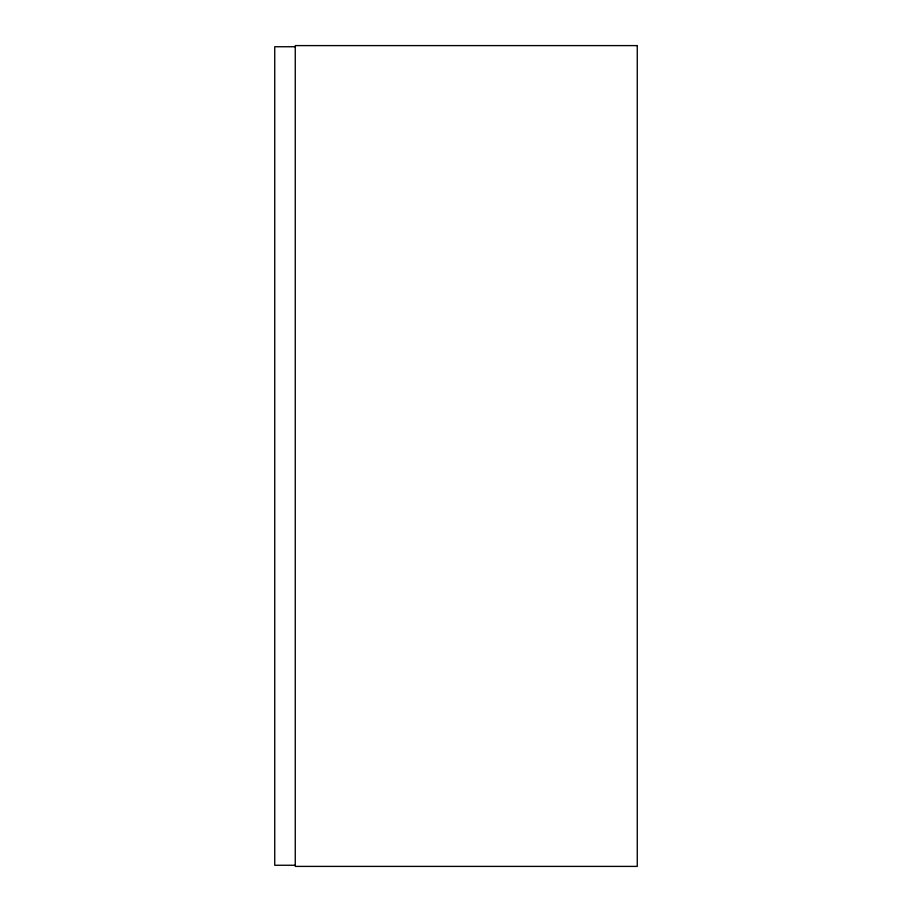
<?xml version="1.0" encoding="UTF-8"?>
<svg xmlns="http://www.w3.org/2000/svg" width="912" height="912" viewBox="0 0 912 912"><rect width="100%" height="100%" fill="white"/><g stroke="black" fill="none" stroke-linecap="round" stroke-linejoin="round"><path stroke-width="1.37" d="M295.26 46.74L274.74 46.74L274.74 865.26L295.26 865.26M637.26 45.6L295.26 45.6L295.26 866.4L637.26 866.4L637.26 45.6"/></g></svg>
